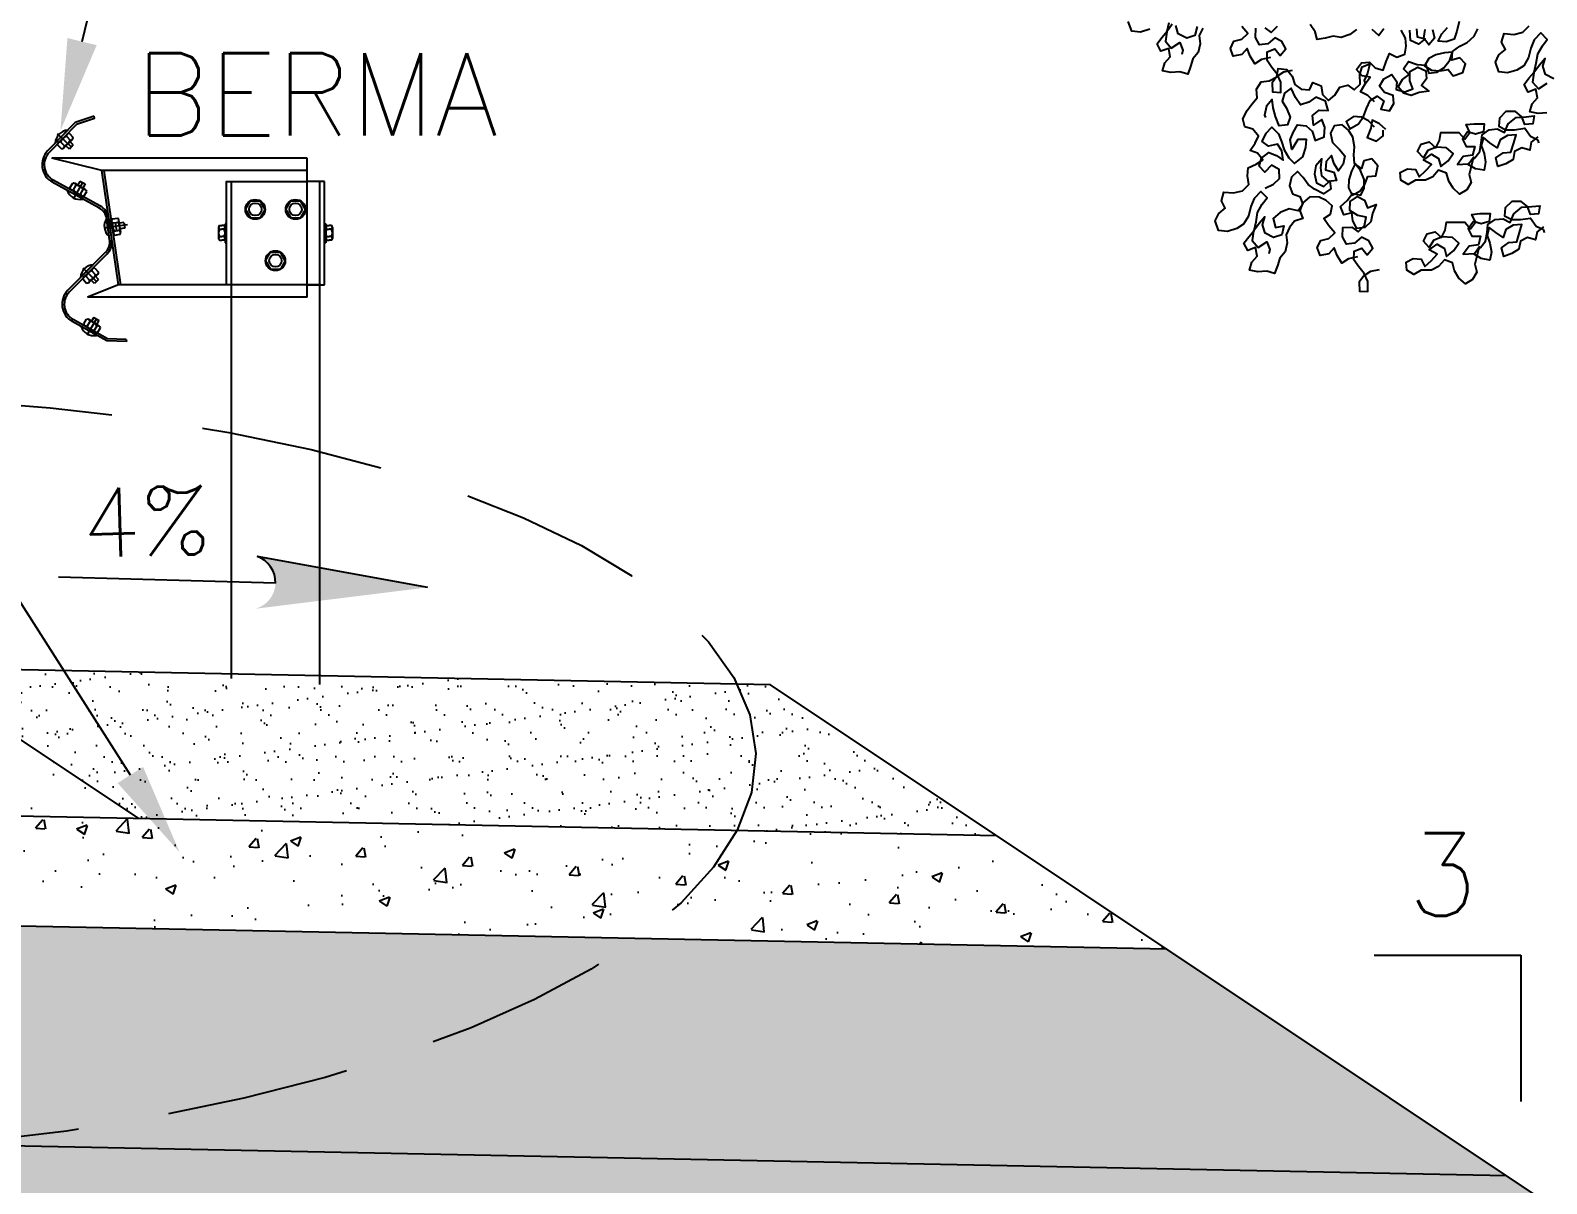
# Model space of a CAD drawing. Header units: metres. Extents: x 750563 to 756046, y 4495933 to 4497284.
# Drawn here: x 755741.642 to 755743.714, y 4496170.207 to 4496171.781 of the extents above; entities that cross this region are included whole.
import ezdxf
from ezdxf import colors
from ezdxf.entities.mleader import LeaderData, LeaderLine
from ezdxf.enums import TextEntityAlignment as Align
from ezdxf.math import Vec2, Vec3

# ---------------------------------------------------------------- set-up
doc = ezdxf.new("R2010")
doc.units = ezdxf.units.M
doc.linetypes.add('kv_TRAZOS', pattern=[0.75, 0.5, -0.25])
doc.layers.add('00_DETALLES', color=7, linetype='Continuous', true_color=0xe0f0d1)
for name, color, linetype in [('00_TEXTO DETALLES', 7, 'Continuous'), ('00_TEXTOS', 7, 'Continuous'), ('00_VISTO2', 3, 'Continuous'), ('00TRAMA251', 251, 'Continuous'), ('00TRAMA31', 31, 'Continuous'), ('00TRAMA32', 32, 'Continuous'), ('00TRAMA36', 36, 'Continuous')]:
    doc.layers.add(name, color=color, linetype=linetype)
doc.styles.get("Standard").update_dxf_attribs({"font": 'simplex.shx'})
pattern_1 = [(50, (755627.28968, 4495940.99381), (0.145747735, -0.01275127), [0.01524, -0.16764]), (355, (755627.28968, 4495940.99381), (-0.02819426, 0.15284531), [0.012192, -0.134112]), (100.451, (755627.30182, 4495940.99275), (0.117554, 0.14009335), [0.012952, -0.142472]), (46.1842, (755627.28968, 4495941.03445), (0.21686323, -0.03363386), [0.02286, -0.25146]), (96.6356, (755627.30775, 4495941.03165), (0.18992339, 0.19794044), [0.019428, -0.213708]), (351.184, (755627.28968, 4495941.03445), (0.18992368, 0.1979401), [0.018288, -0.201168]), (21, (755627.31, 4495941.02429), (0.121291904, -0.081812415), [0.01524, -0.16764]), (326, (755627.31, 4495941.0243), (0.04944162, 0.14735037), [0.012192, -0.134112]), (71.4514, (755627.3201, 4495941.01747), (0.17073319, 0.06553829), [0.012952, -0.142472]), (37.5, (755627.28968, 4495940.99381), (0.002470883, 0.067644031), [0, -0.1324864, 0, -0.136144, 0, -0.13462]), (7.5, (755627.28968, 4495940.99381), (0.05345573, 0.08014446), [0, -0.0776224, 0, -0.1294384, 0, -0.051308]), (327.5, (755627.244364, 4495940.99381), (0.108472476, -0.004582995), [0, -0.0508, 0, -0.158496, 0, -0.210312]), (317.5, (755627.22404, 4495940.99381), (0.118503345, 0.020341193), [0, -0.06604, 0, -0.1052576, 0, -0.149352])]

# ---------------------------------------------------------------- blocks, each defined once
blk = doc.blocks.new('Barrera')
at = {"layer": '00TRAMA251'}
for p, q in [((-0.0716, 0.747), (-0.0712, 0.75)), ((-0.0716, 0.747), (-0.0471, 0.7389)), ((-0.0712, 0.75), (-0.0455, 0.7415)), ((-0.0471, 0.7389), (-0.0098, 0.7007)), ((-0.0455, 0.7415), (-0.0077, 0.7028)), ((-0.0374, 0.7266), (-0.0426, 0.7212)), ((-0.04, 0.7081), (-0.0214, 0.7262)), ((-0.0182, 0.7134), (-0.035, 0.7309)), ((-0.0225, 0.714), (-0.0345, 0.7256)), ((-0.0427, 0.711), (-0.0383, 0.7152)), ((-0.0427, 0.711), (-0.0374, 0.7052)), ((-0.0295, 0.7067), (-0.0415, 0.7183)), ((-0.0334, 0.7227), (-0.0386, 0.7173)), ((-0.0374, 0.7052), (-0.0327, 0.7098)), ((-0.0254, 0.715), (-0.0306, 0.7096)), ((-0.0214, 0.7111), (-0.0265, 0.7057)), ((-0.3622, 0.6929), (-0.0135, 0.6929)), ((-0.3622, 0.6759), (-0.3622, 0.6929)), ((-0.0819, 0.6759), (-0.0135, 0.6929)), ((-0.3622, 0.6759), (-0.0819, 0.6759)), ((-0.3622, 0.5199), (-0.3622, 0.6759)), ((-0.1075, 0.5199), (-0.085, 0.6759)), ((-0.1044, 0.5199), (-0.0819, 0.6759)), ((-0.0792, 0.6278), (-0.0155, 0.6628)), ((-0.3859, 0.6609), (-0.3622, 0.6609)), ((-0.3859, 0.5199), (-0.3859, 0.6609)), ((-0.3789, 0.6609), (-0.3789, 0.5199)), ((-0.2589, 0.6609), (-0.3622, 0.6609)), ((-0.2589, 0.5199), (-0.2589, 0.6609)), ((-0.0777, 0.6251), (-0.014, 0.6602)), ((-0.0572, 0.6408), (-0.0611, 0.6472)), ((-0.0594, 0.6497), (-0.0452, 0.6584)), ((-0.0519, 0.6614), (-0.0589, 0.6578)), ((-0.0589, 0.6578), (-0.0557, 0.652)), ((-0.0525, 0.6437), (-0.0564, 0.6501)), ((-0.0559, 0.6371), (-0.0346, 0.6488)), ((-0.0554, 0.6596), (-0.0427, 0.637)), ((-0.0542, 0.6411), (-0.0399, 0.6498)), ((-0.0519, 0.6614), (-0.0489, 0.6561)), ((-0.043, 0.6494), (-0.0468, 0.6559)), ((-0.0382, 0.6523), (-0.0421, 0.6587)), ((-0.3599, 0.6229), (-0.3532, 0.6346)), ((-0.3599, 0.6229), (-0.3532, 0.6112)), ((-0.3397, 0.6346), (-0.3532, 0.6346)), ((-0.3329, 0.6229), (-0.3397, 0.6346)), ((-0.3329, 0.6229), (-0.3397, 0.6112)), ((-0.3049, 0.6229), (-0.2982, 0.6346)), ((-0.3049, 0.6229), (-0.2982, 0.6112)), ((-0.2847, 0.6346), (-0.2982, 0.6346)), ((-0.2779, 0.6229), (-0.2847, 0.6346)), ((-0.2779, 0.6229), (-0.2847, 0.6112)), ((-0.3955, 0.6008), (-0.3922, 0.6008)), ((-0.3888, 0.6008), (-0.3922, 0.6008)), ((-0.3877, 0.6034), (-0.3877, 0.5774)), ((-0.3859, 0.6034), (-0.3877, 0.6034)), ((-0.3859, 0.5774), (-0.3859, 0.6034)), ((-0.3397, 0.6112), (-0.3532, 0.6112)), ((-0.2847, 0.6112), (-0.2982, 0.6112)), ((-0.252, 0.5774), (-0.252, 0.6034)), ((-0.252, 0.6034), (-0.2502, 0.6034)), ((-0.2502, 0.6034), (-0.2502, 0.5774)), ((-0.249, 0.6008), (-0.2457, 0.6008)), ((-0.2423, 0.6008), (-0.2457, 0.6008)), ((-0.1168, 0.6019), (-0.0854, 0.5976)), ((-0.1117, 0.6051), (-0.1131, 0.5974)), ((-0.1117, 0.6051), (-0.1058, 0.6041)), ((-0.1075, 0.5919), (-0.1052, 0.6084)), ((-0.0968, 0.6044), (-0.1043, 0.6055)), ((-0.0961, 0.61), (-0.1035, 0.611)), ((-0.0999, 0.6054), (-0.102, 0.5935)), ((-0.0975, 0.5905), (-0.0951, 0.607)), ((-0.0914, 0.6101), (-0.0934, 0.5962)), ((-0.0911, 0.6052), (-0.0932, 0.6049)), ((-0.0917, 0.5863), (-0.0883, 0.6103)), ((-0.0891, 0.6049), (-0.0911, 0.6052)), ((-0.0884, 0.6097), (-0.0904, 0.5958)), ((-0.3967, 0.5983), (-0.3967, 0.5832)), ((-0.3955, 0.5958), (-0.3922, 0.5958)), ((-0.3955, 0.5858), (-0.3922, 0.5858)), ((-0.3955, 0.5807), (-0.3922, 0.5807)), ((-0.3888, 0.5958), (-0.3922, 0.5958)), ((-0.3888, 0.5858), (-0.3922, 0.5858)), ((-0.3888, 0.5807), (-0.3922, 0.5807)), ((-0.3877, 0.5983), (-0.3877, 0.5832)), ((-0.2502, 0.5983), (-0.2502, 0.5832)), ((-0.249, 0.5958), (-0.2457, 0.5958)), ((-0.249, 0.5858), (-0.2457, 0.5858)), ((-0.249, 0.5807), (-0.2457, 0.5807)), ((-0.2423, 0.5958), (-0.2457, 0.5958)), ((-0.2423, 0.5858), (-0.2457, 0.5858)), ((-0.2423, 0.5807), (-0.2457, 0.5807)), ((-0.2412, 0.5983), (-0.2412, 0.5832)), ((-0.1131, 0.5974), (-0.1069, 0.5963)), ((-0.0992, 0.5879), (-0.1066, 0.589)), ((-0.0984, 0.5934), (-0.1058, 0.5945)), ((-0.0955, 0.5814), (-0.0935, 0.5953)), ((-0.0929, 0.592), (-0.0948, 0.5929)), ((-0.0909, 0.5917), (-0.0929, 0.592)), ((-0.0924, 0.5819), (-0.0904, 0.5958)), ((-0.0854, 0.5976), (-0.09, 0.5983)), ((-0.3877, 0.5774), (-0.3859, 0.5774)), ((-0.3324, 0.5529), (-0.3257, 0.5646)), ((-0.3122, 0.5646), (-0.3257, 0.5646)), ((-0.3054, 0.5529), (-0.3122, 0.5646)), ((-0.2502, 0.5774), (-0.252, 0.5774)), ((-0.0886, 0.562), (-0.0374, 0.5103)), ((-0.0865, 0.5641), (-0.0353, 0.5125)), ((-0.3324, 0.5529), (-0.3257, 0.5412)), ((-0.3122, 0.5412), (-0.3257, 0.5412)), ((-0.3054, 0.5529), (-0.3122, 0.5412)), ((-0.0723, 0.5429), (-0.0774, 0.5374)), ((-0.0745, 0.5244), (-0.0563, 0.5429)), ((-0.0682, 0.5392), (-0.0733, 0.5337)), ((-0.0528, 0.5302), (-0.07, 0.5474)), ((-0.0571, 0.5307), (-0.0694, 0.542)), ((-0.3622, 0.5199), (-0.3859, 0.5199)), ((-0.3809, 0.5199), (-0.1044, 0.5199)), ((-0.3622, 0.5029), (-0.3622, 0.5199)), ((-0.2589, 0.5199), (-0.252, 0.5199)), ((-0.1044, 0.5199), (-0.0623, 0.5029)), ((-0.0772, 0.5273), (-0.073, 0.5316)), ((-0.0772, 0.5273), (-0.0718, 0.5216)), ((-0.064, 0.5233), (-0.0763, 0.5346)), ((-0.0718, 0.5216), (-0.0672, 0.5263)), ((-0.06, 0.5316), (-0.0651, 0.5261)), ((-0.0559, 0.5279), (-0.061, 0.5223)), ((-0.3622, 0.5029), (-0.0623, 0.5029)), ((-0.0893, 0.4463), (-0.0427, 0.4724)), ((-0.0885, 0.4433), (-0.0413, 0.4698)), ((-0.0759, 0.4547), (-0.0799, 0.4611)), ((-0.0782, 0.4637), (-0.064, 0.4725)), ((-0.0708, 0.4754), (-0.0777, 0.4717)), ((-0.0777, 0.4717), (-0.0745, 0.466)), ((-0.0712, 0.4577), (-0.0752, 0.464)), ((-0.0745, 0.4511), (-0.0534, 0.4631)), ((-0.0743, 0.4735), (-0.0613, 0.4511)), ((-0.0728, 0.4551), (-0.0587, 0.4639)), ((-0.0708, 0.4754), (-0.0678, 0.4702)), ((-0.0617, 0.4636), (-0.0657, 0.4699)), ((-0.057, 0.4665), (-0.061, 0.4729)), ((-0.1151, 0.4455), (-0.1155, 0.4424)), ((-0.1155, 0.4424), (-0.0885, 0.4433)), ((-0.1151, 0.4455), (-0.0893, 0.4463))]:
    blk.add_line(p, q, dxfattribs=at)
for points in [[(-0.252, 0.5199), (-0.252, 0.6609), (-0.2589, 0.6609)], [(-0.3789, 0.5199), (-0.3789, -0.0255)], [(-0.2589, -0.0174), (-0.2589, 0.5199)]]:
    blk.add_lwpolyline(points, dxfattribs=at)
at = {"layer": '00TRAMA251', "extrusion": (0, 0, -1)}
for centre, major_axis, start_param, end_param in [((-0.037, 0.723), (0.00255, 0.00255), -0.902014, 0.860014), ((-0.0364, 0.7128), (0.0129, 0.0129), -0.709727, 0.754499), ((-0.039, 0.7209), (0.00255, 0.00255), 2.239578, 4.001607), ((-0.0269, 0.7215), (0.00882, 0.00882), 2.657642, 3.583543), ((-0.0371, 0.7108), (-0.00882, 0.00882), 1.086845, 2.012747), ((-0.027, 0.7093), (0.00255, 0.00255), 2.239578, 4.001607), ((-0.025, 0.7114), (-0.00255, 0.00255), 0.668782, 2.43081), ((-0.0271, 0.6839), (0.017, 0.017), 0.012415, 1.85305), ((-0.0271, 0.6839), (0.0191, 0.0191), 0.012415, 1.85305), ((-0.0576, 0.6467), (-0.00255, 0.00255), 5.641836, 7.403865), ((-0.056, 0.6442), (-0.00255, 0.00255), 2.500244, 4.262272), ((-0.0458, 0.6434), (0.00882, 0.00882), 4.489103, 5.415005), ((-0.0517, 0.6548), (0.0129, 0.0129), 1.121735, 2.585961), ((-0.0535, 0.6561), (-0.00882, 0.00882), 2.918307, 3.844208), ((-0.0433, 0.6553), (0.00255, 0.00255), 4.07104, 5.833068), ((-0.0418, 0.6529), (-0.00255, 0.00255), 2.500244, 4.262272), ((-0.3464, 0.6229), (0.00955, 0.00955), 3.926991, 10.210176), ((-0.3464, 0.6229), (0.00601, 0.00601), 3.926991, 10.210176), ((-0.2914, 0.6229), (0.00955, 0.00955), 3.926991, 10.210176), ((-0.2914, 0.6229), (0.00601, 0.00601), 3.926991, 10.210176), ((-0.0676, 0.6067), (0.017, 0.017), 4.070108, 4.994643), ((-0.0676, 0.6067), (-0.0149, 0.0149), 5.640904, 6.565439), ((-0.3935, 0.5983), (-0.00228, 0.00228), 4.610001, 6.385573), ((-0.3909, 0.5983), (0.00228, 0.00228), -0.102388, 1.673184), ((-0.247, 0.5983), (-0.00228, 0.00228), 4.610001, 6.385573), ((-0.2444, 0.5983), (-0.00228, 0.00228), 1.468408, 3.243981), ((-0.094, 0.5984), (0.00882, 0.00882), 3.605133, 4.531034), ((-0.1016, 0.6079), (0.00255, 0.00255), 3.18707, 4.949098), ((-0.1087, 0.6005), (0.00882, 0.00882), 0.463541, 1.389442), ((-0.0987, 0.6075), (0.00255, 0.00255), 0.045477, 1.807505), ((-0.1034, 0.6002), (0.0129, 0.0129), 0.194378, 1.658604), ((-0.3859, 0.5908), (-0.00769, 0.00769), 5.019169, 5.976405), ((-0.3935, 0.5832), (0.00228, 0.00228), 3.039306, 4.814675), ((-0.3985, 0.5908), (0.00769, 0.00769), 0.30678, 1.264017), ((-0.3909, 0.5832), (-0.00228, 0.00228), 1.46851, 3.243879), ((-0.2394, 0.5908), (-0.00769, 0.00769), 5.019169, 5.976405), ((-0.247, 0.5832), (0.00228, 0.00228), 3.039306, 4.814675), ((-0.252, 0.5908), (0.00769, 0.00769), 0.30678, 1.264017), ((-0.2444, 0.5832), (-0.00228, 0.00228), 1.46851, 3.243879), ((-0.1039, 0.5914), (0.00255, 0.00255), 3.18707, 4.949098), ((-0.1011, 0.591), (0.00255, 0.00255), 0.045477, 1.807505), ((-0.0716, 0.5789), (-0.017, 0.017), 4.716369, 5.640904), ((-0.0716, 0.5789), (0.0149, 0.0149), 3.145572, 4.070108), ((-0.3189, 0.5529), (0.00955, 0.00955), 3.926991, 10.210176), ((-0.3189, 0.5529), (0.00601, 0.00601), 3.926991, 10.210176), ((-0.0718, 0.5394), (-0.00255, 0.00255), 0.648834, 2.410863), ((-0.071, 0.5292), (0.0129, 0.0129), -0.729674, 0.734552), ((-0.0717, 0.5272), (-0.00882, 0.00882), 1.066898, 1.992799), ((-0.0738, 0.5372), (0.00255, 0.00255), 2.219631, 3.981659), ((-0.0617, 0.5381), (-0.00882, 0.00882), 4.208491, 5.134392), ((-0.0615, 0.5259), (0.00255, 0.00255), 2.219631, 3.981659), ((-0.0595, 0.5281), (0.00255, 0.00255), -0.921962, 0.840066), ((-0.0545, 0.4934), (0.017, 0.017), 0.00398, 1.844615), ((-0.0545, 0.4934), (0.0191, 0.0191), 0.00398, 1.844615), ((-0.0763, 0.4606), (0.00255, 0.00255), 4.058535, 5.820563), ((-0.0748, 0.4581), (0.00255, 0.00255), 0.916942, 2.678971), ((-0.0645, 0.4575), (-0.00882, 0.00882), 6.047395, 6.973296), ((-0.0706, 0.4688), (-0.0129, 0.0129), 2.680026, 4.144252), ((-0.0724, 0.4701), (-0.00882, 0.00882), 2.905802, 3.831703), ((-0.0621, 0.4694), (-0.00255, 0.00255), 5.629331, 7.39136), ((-0.0606, 0.467), (0.00255, 0.00255), 0.916942, 2.678971)]:
    blk.add_ellipse(centre, major_axis=major_axis, ratio=1, start_param=start_param, end_param=end_param, dxfattribs=at)
blk = doc.blocks.new('Arbol21')
for points in [[(2.1078, 3.9768), (2.1383, 3.9692), (2.1617, 3.9545), (2.1773, 3.9812), (2.1874, 4.0075), (2.2057, 3.9868), (2.2349, 3.9814), (2.245, 4.0077), (2.2331, 4.0322), (2.2059, 4.0389), (2.1855, 4.0584), (2.2058, 4.0821)], [(2.3393, 4.0761), (2.3513, 4.0516), (2.348, 4.0236), (2.3548, 3.9931), (2.3731, 3.9724), (2.3808, 3.9453), (2.3906, 3.9195), (2.4177, 3.9272), (2.4478, 3.9251), (2.4762, 3.9307), (2.4685, 3.9578), (2.4502, 3.9785), (2.4556, 4.0078), (2.482, 3.9977), (2.4954, 4.0232), (2.4793, 4.0452), (2.461, 4.0659), (2.4541, 4.0964)], [(2.5203, 4.0728), (2.5521, 4.0632), (2.5818, 4.0666), (2.5936, 4.0997)], [(1.1638, 3.7881), (1.1938, 3.786), (1.2222, 3.7916), (1.2145, 3.8187), (1.1962, 3.8394), (1.2017, 3.8687), (1.228, 3.8586), (1.2415, 3.8841), (1.2253, 3.906), (1.207, 3.9268), (1.2002, 3.9573), (1.1954, 3.989), (1.1788, 4.0165), (1.1627, 4.0385), (1.1842, 4.0602), (1.2072, 4.0365), (1.2183, 4.0086), (1.2264, 3.976), (1.243, 3.9485), (1.2663, 3.9337), (1.2982, 3.924), (1.3278, 3.9275), (1.3396, 3.9606), (1.3277, 3.9852), (1.3052, 4.0033), (1.3186, 4.0288), (1.3097, 4.058), (1.2766, 4.0554), (1.2461, 4.0629), (1.2244, 4.0845)], [(1.753, 3.8248), (1.7753, 3.8471), (1.8, 3.8595), (1.7851, 3.8866), (1.7678, 3.9089), (1.795, 3.9138), (1.8147, 3.9361), (1.7974, 3.9583), (1.7702, 3.9608), (1.7505, 3.941), (1.7233, 3.9335), (1.7134, 3.9632), (1.701, 3.9904), (1.6763, 3.978), (1.6491, 3.9878), (1.6441, 4.015), (1.6466, 4.0422), (1.6614, 4.0694)], [(1.7207, 4.0744), (1.738, 4.0522), (1.7602, 4.072)], [(1.8146, 4.072), (1.8368, 4.0547), (1.8665, 4.0449), (1.8937, 4.0498), (1.9209, 4.0424), (1.9481, 4.0375), (1.9555, 4.0647), (1.9727, 4.0894)], [(2.0337, 3.9321), (2.063, 3.9266), (2.0863, 3.9119), (2.1025, 3.8899), (2.1005, 3.8598), (2.0729, 3.8576), (2.0724, 3.8919), (2.0846, 3.9195), (2.1028, 3.942), (2.1197, 3.9666), (2.1196, 3.9955), (2.0933, 4.0056), (2.0751, 3.983), (2.0556, 4.0059), (2.0691, 4.0313), (2.0936, 4.0433), (2.1174, 4.023), (2.1454, 4.0197), (2.1589, 4.0451), (2.1575, 4.0761)], [(2.1274, 4.0781), (2.1054, 4.062), (2.0838, 4.0835)], [(2.3588, 4.0821), (2.3657, 4.0516), (2.3941, 4.0428), (2.4229, 4.0573), (2.4317, 4.0857)], [(2.4436, 4.09), (2.4623, 4.0638), (2.467, 4.032), (2.4467, 4.0082), (2.4174, 4.028), (2.4073, 4.0017), (2.4108, 3.9865)], [(1.1401, 3.9037), (1.1689, 3.9182), (1.1777, 3.9466), (1.17, 3.9737), (1.1896, 3.9509), (1.2083, 3.9246), (1.2131, 3.8929), (1.1928, 3.8691), (1.1635, 3.8889)], [(1.7531, 3.7383), (1.7729, 3.7606), (1.7976, 3.773), (1.8247, 3.7755), (1.8495, 3.7582), (1.8371, 3.7335), (1.8075, 3.7507), (1.7901, 3.7754), (1.7802, 3.8026), (1.7679, 3.8298), (1.7431, 3.8446), (1.7209, 3.8273), (1.7308, 3.8001), (1.7012, 3.7951), (1.6863, 3.8198), (1.6888, 3.847), (1.7184, 3.8569), (1.7357, 3.8792), (1.7208, 3.9039), (1.6936, 3.9187), (1.6764, 3.894), (1.6789, 3.8668), (1.6492, 3.8593), (1.622, 3.8692), (1.6319, 3.8964), (1.6318, 3.9285), (1.6047, 3.9433), (1.5775, 3.9309), (1.575, 3.9037), (1.5924, 3.8815), (1.5677, 3.8617), (1.5998, 3.8568), (1.627, 3.847), (1.6542, 3.8544), (1.6714, 3.8766), (1.6566, 3.9013), (1.6343, 3.9186), (1.6541, 3.9384), (1.6368, 3.9631), (1.6071, 3.9532), (1.5775, 3.9507), (1.5676, 3.9235), (1.5404, 3.926), (1.5157, 3.9408), (1.4959, 3.9679), (1.486, 3.9951), (1.5132, 3.9927), (1.5428, 3.9853), (1.5676, 3.9729), (1.5824, 3.9482), (1.5577, 3.9334), (1.5281, 3.9309), (1.5009, 3.9358), (1.4836, 3.9135), (1.4515, 3.9259), (1.4415, 3.9555), (1.4613, 3.9753), (1.4885, 3.9679), (1.486, 3.9976), (1.4613, 4.0148), (1.4365, 4.0272), (1.4118, 4.0494), (1.3994, 4.0741)], [(1.4637, 4.0989), (1.4711, 4.0667), (1.481, 4.0396), (1.5082, 4.0297), (1.5354, 4.0322), (1.523, 4.0569), (1.5032, 4.0791)], [(1.5551, 4.0718), (1.5477, 4.0421), (1.5675, 4.0199), (1.5848, 4.0421), (1.5798, 4.0718)], [(1.6095, 4.0743), (1.607, 4.0471), (1.5799, 4.0397), (1.6021, 4.0224), (1.6293, 4.0348), (1.6317, 4.0694)], [(1.8109, 3.2967), (1.8414, 3.2892), (1.8648, 3.2744), (1.8804, 3.3011), (1.8905, 3.3274), (1.9088, 3.3067), (1.938, 3.3013), (1.9481, 3.3276), (1.9362, 3.3522), (1.909, 3.3589), (1.8887, 3.3783), (1.9089, 3.4021), (1.9258, 3.4267), (1.9025, 3.4415), (1.8969, 3.4699), (1.9176, 3.4881), (1.9421, 3.5001), (1.9731, 3.5014), (1.9982, 3.479), (2.008, 3.4532), (1.9979, 3.4269), (2.0263, 3.4181), (2.0425, 3.3961), (2.0544, 3.3715), (2.0511, 3.3436), (2.0579, 3.3131), (2.0762, 3.2923), (2.0839, 3.2652), (2.0937, 3.2394), (2.1208, 3.2471), (2.1509, 3.2451), (2.1793, 3.2507), (2.1716, 3.2778), (2.1533, 3.2985), (2.1588, 3.3277), (2.1851, 3.3176), (2.1986, 3.3431), (2.1824, 3.3651), (2.1641, 3.3858), (2.1572, 3.4163), (2.1525, 3.4481), (2.1359, 3.4756), (2.1197, 3.4976), (2.1413, 3.5193), (2.1642, 3.4956), (2.1753, 3.4676), (2.1835, 3.435), (2.2001, 3.4075), (2.2234, 3.3928), (2.2552, 3.3831), (2.2849, 3.3866), (2.2967, 3.4197), (2.2847, 3.4442), (2.2622, 3.4624), (2.2757, 3.4878), (2.2667, 3.5171), (2.2337, 3.5144), (2.2032, 3.522), (2.1815, 3.5435), (2.1869, 3.5728), (2.1847, 3.6003), (2.1571, 3.6125), (2.1338, 3.6273), (2.152, 3.6498), (2.1778, 3.6596), (2.1603, 3.6838), (2.1484, 3.7083), (2.1687, 3.7321), (2.1958, 3.7398), (2.2025, 3.7669), (2.188, 3.7957), (2.1718, 3.8177), (2.1536, 3.8384), (2.1556, 3.8685), (2.1403, 3.8939), (2.1123, 3.8972), (2.0868, 3.9107), (2.0812, 3.9391), (2.0516, 3.9356), (2.0334, 3.9131), (2.0246, 3.8847), (2.0026, 3.8685), (1.9751, 3.8663), (1.9631, 3.8909), (1.9352, 3.8798), (1.9298, 3.8505), (1.9103, 3.8301), (1.8878, 3.8483), (1.8712, 3.8758), (1.8441, 3.8825), (1.8221, 3.8664), (1.8017, 3.8858), (1.8024, 3.918), (1.7947, 3.9451), (1.7684, 3.9552), (1.7766, 3.9226), (1.7885, 3.898), (1.7839, 3.8866)], [(2.126, 3.5302), (2.0971, 3.5446), (2.0768, 3.564), (2.0788, 3.5941), (2.1042, 3.6094), (2.1271, 3.5858), (2.1466, 3.6062), (2.1389, 3.6333), (2.113, 3.6523), (2.0871, 3.6424), (2.0651, 3.6263), (2.0693, 3.6577), (2.0841, 3.681), (2.1146, 3.6735), (2.1366, 3.6896), (2.1221, 3.7184), (2.1038, 3.7391), (2.0802, 3.7162), (2.0701, 3.6899), (2.0612, 3.6614), (2.0456, 3.6347), (2.0262, 3.6143), (1.9977, 3.6375), (1.9875, 3.6689), (1.9853, 3.6964), (2.0141, 3.6965), (2.0345, 3.6626), (2.0408, 3.6953), (2.031, 3.7211), (2.0157, 3.7465), (1.986, 3.743), (1.9653, 3.7248), (1.9556, 3.6929), (1.9246, 3.706), (1.922, 3.7391), (1.9321, 3.7654), (1.9614, 3.7455), (1.9643, 3.779), (1.9418, 3.7972), (1.9108, 3.7958), (1.9205, 3.8276), (1.9527, 3.8413), (1.9773, 3.8244), (2.0057, 3.8156), (2.0226, 3.8402), (2.0378, 3.8724), (2.0603, 3.8543), (2.068, 3.8272), (2.0532, 3.8038), (2.0402, 3.7729), (2.05, 3.747), (2.078, 3.7437), (2.091, 3.7747), (2.0986, 3.8052), (2.1019, 3.8332), (2.1214, 3.8104), (2.1283, 3.7799), (2.1245, 3.7718)], [(1.1951, 3.7053), (1.2174, 3.688), (1.2224, 3.6608), (1.2495, 3.6683), (1.2743, 3.656), (1.2792, 3.6288), (1.304, 3.614), (1.3312, 3.6041), (1.3385, 3.6338), (1.3138, 3.651), (1.2866, 3.6535), (1.2767, 3.6856), (1.2693, 3.7128), (1.2989, 3.7103), (1.3237, 3.6955), (1.3336, 3.6684), (1.3583, 3.6857), (1.3805, 3.703), (1.3879, 3.6758), (1.3781, 3.6486), (1.3732, 3.619), (1.3781, 3.5918), (1.4078, 3.5968), (1.4325, 3.6116), (1.4152, 3.6363), (1.43, 3.577), (1.4226, 3.5498), (1.4375, 3.5251), (1.4622, 3.5103), (1.4844, 3.5301), (1.4992, 3.5548), (1.5066, 3.582), (1.5338, 3.5919), (1.5536, 3.5697), (1.5783, 3.5574), (1.6129, 3.5574), (1.6376, 3.5426), (1.6623, 3.5575), (1.6648, 3.5846), (1.6401, 3.597), (1.6129, 3.5945), (1.6006, 3.5698), (1.5783, 3.5895), (1.5585, 3.6117), (1.5857, 3.6266), (1.5585, 3.6463), (1.5338, 3.6315), (1.5264, 3.6043), (1.5017, 3.624), (1.4843, 3.6487), (1.5066, 3.6685), (1.5412, 3.671), (1.5708, 3.6587), (1.5857, 3.634), (1.6054, 3.6563), (1.593, 3.681), (1.5658, 3.6883), (1.5436, 3.6686), (1.5312, 3.6933), (1.5263, 3.7204), (1.4645, 3.7204), (1.4447, 3.6981), (1.4274, 3.7203), (1.4398, 3.7475), (1.4126, 3.75), (1.378, 3.75), (1.3805, 3.7228), (1.4077, 3.7154), (1.4348, 3.7228), (1.4522, 3.6981), (1.4398, 3.6734), (1.4102, 3.6734), (1.4176, 3.6437), (1.4497, 3.6388), (1.4695, 3.6117), (1.4325, 3.6141), (1.4102, 3.6338), (1.3929, 3.6561), (1.3879, 3.6857), (1.3854, 3.7129), (1.3607, 3.7302), (1.3335, 3.7326), (1.3088, 3.7202), (1.2964, 3.7499), (1.2692, 3.7721), (1.2346, 3.7745), (1.2074, 3.777), (1.2124, 3.7498), (1.2396, 3.7474), (1.2495, 3.7746), (1.2717, 3.7919), (1.3038, 3.7919), (1.3261, 3.7697), (1.3286, 3.7425), (1.3039, 3.7301), (1.2742, 3.7301), (1.2396, 3.735), (1.2199, 3.7078), (1.1952, 3.6954), (1.1927, 3.6855)], [(1.7136, 3.7309), (1.7358, 3.7507), (1.7605, 3.7631), (1.7655, 3.7359), (1.7779, 3.7038), (1.7457, 3.6914), (1.7235, 3.7087), (1.7235, 3.7284)], [(1.7368, 3.252), (1.7661, 3.2466), (1.7895, 3.2318), (1.8056, 3.2098), (1.8036, 3.1797), (1.776, 3.1775), (1.7755, 3.2119), (1.7877, 3.2394), (1.8059, 3.262), (1.8228, 3.2866), (1.8227, 3.3154), (1.7964, 3.3255), (1.7782, 3.303), (1.7587, 3.3258), (1.7722, 3.3513), (1.7967, 3.3632), (1.8205, 3.3429), (1.8485, 3.3396), (1.862, 3.3651), (1.8606, 3.396), (1.8305, 3.3981), (1.8085, 3.3819), (1.7869, 3.4035), (1.7813, 3.4318), (1.8097, 3.4374), (1.8372, 3.454), (1.8358, 3.485), (1.8112, 3.5018), (1.7866, 3.4899), (1.7765, 3.4636), (1.7468, 3.4745), (1.7592, 3.4445), (1.7648, 3.4161), (1.7852, 3.3967), (1.8132, 3.3934), (1.8267, 3.4188), (1.83, 3.4468), (1.8571, 3.4401), (1.8693, 3.4677), (1.8456, 3.488), (1.8281, 3.5121), (1.7997, 3.5065), (1.7878, 3.531), (1.7877, 3.5598), (1.8008, 3.5908), (1.8189, 3.6133), (1.8309, 3.5888), (1.8399, 3.5596), (1.842, 3.532), (1.8286, 3.5066), (1.8031, 3.52), (1.7856, 3.5442), (1.7758, 3.57), (1.7478, 3.5733), (1.7418, 3.6072), (1.7621, 3.631), (1.7892, 3.6243), (1.7969, 3.5972), (1.8211, 3.6146), (1.8231, 3.6447), (1.8209, 3.6722), (1.8272, 3.7049), (1.8419, 3.7282), (1.8627, 3.7465), (1.8906, 3.7432), (1.9026, 3.7187), (1.8963, 3.686), (1.8726, 3.6631), (1.8545, 3.6405), (1.8601, 3.6122), (1.8762, 3.5902), (1.891, 3.6135), (1.8998, 3.6419), (1.9181, 3.6212), (1.9203, 3.5937), (1.8911, 3.5847), (1.8822, 3.5563), (1.9102, 3.553), (1.9331, 3.5725), (1.9364, 3.6005), (1.9329, 3.6302), (1.9525, 3.6073), (1.958, 3.579), (1.9505, 3.5484), (1.9259, 3.5365), (1.9056, 3.5559), (1.9022, 3.5279), (1.9269, 3.5111), (1.9578, 3.5268), (1.9798, 3.543), (1.9966, 3.5676), (2.0161, 3.588), (2.0365, 3.5686), (2.0433, 3.5381), (2.0332, 3.5118), (2.0074, 3.5019), (1.9973, 3.4756), (2.0135, 3.4537), (2.044, 3.4605), (2.0749, 3.4475), (2.0987, 3.4272), (2.0912, 3.3966), (2.0619, 3.4021), (2.0688, 3.3716), (2.0972, 3.3628), (2.126, 3.3772), (2.1348, 3.4057), (2.1271, 3.4328), (2.1467, 3.4099), (2.1654, 3.3837), (2.1701, 3.3519), (2.1499, 3.3281), (2.1206, 3.348), (2.1105, 3.3217), (2.1139, 3.3064)], [(1.1754, 3.3991), (1.1977, 3.3818), (1.2026, 3.3546), (1.2298, 3.362), (1.2545, 3.3497), (1.2595, 3.3225), (1.2842, 3.3077), (1.3114, 3.2979), (1.3188, 3.3275), (1.2941, 3.3448), (1.2669, 3.3472), (1.257, 3.3794), (1.2495, 3.4065), (1.2792, 3.4041), (1.3039, 3.3893), (1.3138, 3.3621), (1.3385, 3.3794), (1.3608, 3.3967), (1.3682, 3.3696), (1.3583, 3.3424), (1.3534, 3.3127), (1.3584, 3.2855), (1.388, 3.2905), (1.4127, 3.3054), (1.3954, 3.3301), (1.4103, 3.2708), (1.4029, 3.2436), (1.4178, 3.2189), (1.4425, 3.2041), (1.4647, 3.2239), (1.4795, 3.2486), (1.4869, 3.2758), (1.5141, 3.2857), (1.5339, 3.2635), (1.5586, 3.2511), (1.5932, 3.2512), (1.6179, 3.2364), (1.6426, 3.2512), (1.6451, 3.2784), (1.6203, 3.2907), (1.5932, 3.2882), (1.5808, 3.2635), (1.5586, 3.2833), (1.5388, 3.3055), (1.5659, 3.3203), (1.5387, 3.3401), (1.514, 3.3252), (1.5067, 3.298), (1.4819, 3.3178), (1.4646, 3.3425), (1.4868, 3.3623), (1.5214, 3.3648), (1.5511, 3.3524), (1.5659, 3.3277), (1.5857, 3.35), (1.5733, 3.3747), (1.5461, 3.3821), (1.5239, 3.3623), (1.5115, 3.387), (1.5065, 3.4142), (1.4448, 3.4141), (1.425, 3.3919), (1.4077, 3.4141), (1.42, 3.4413), (1.3928, 3.4437), (1.3582, 3.4437), (1.3607, 3.4165), (1.3879, 3.4091), (1.4151, 3.4166), (1.4324, 3.3919), (1.4201, 3.3671), (1.3904, 3.3671), (1.3979, 3.3375), (1.43, 3.3326), (1.4498, 3.3054), (1.4127, 3.3078), (1.3905, 3.3276), (1.3732, 3.3498), (1.3682, 3.3795), (1.3657, 3.4066), (1.341, 3.4239), (1.3138, 3.4264), (1.2891, 3.414), (1.2767, 3.4436), (1.2495, 3.4658), (1.2149, 3.4683), (1.1877, 3.4707), (1.1927, 3.4435), (1.2199, 3.4411), (1.2297, 3.4683), (1.2519, 3.4856), (1.2841, 3.4856), (1.3063, 3.4634), (1.3088, 3.4362), (1.2841, 3.4239), (1.2545, 3.4238), (1.2199, 3.4287), (1.2001, 3.4015), (1.1754, 3.3892), (1.173, 3.3793)]]:
    blk.add_lwpolyline(points)

msp = doc.modelspace()

# ---------------------------------------------------------------- hatches: boundary and pattern name
at = {"layer": '00_TEXTOS'}
msp.add_hatch(color=256, dxfattribs=at).paths.add_polyline_path([(755741.95213, 4496171.06294, -0.3282621), (755741.97736, 4496171.02656, -0.3282621), (755741.95013, 4496170.99165), (755742.18533, 4496171.02073)])
at = {"layer": '00TRAMA251'}
h = msp.add_hatch(dxfattribs=at)
h.set_pattern_fill('AR-SAND', color=256, scale=0.001, style=0)
h.set_pattern_definition([(37.5, (755569.848755, 4496163.985406), (-0.001600031, 0.048941324), [0, -0.038608, 0, -0.04318, 0, -0.041275]), (7.5, (755569.848755, 4496163.985406), (0.044952328, 0.07168251), [0, -0.020828, 0, -0.034798, 0, -0.013335]), (327.5, (755569.817513, 4496163.985406), (0.079099237, 0.000143718), [0, -0.0127, 0, -0.04572, 0, -0.05969]), (317.5, (755569.81751, 4496163.985406), (0.076355645, 0.022292932), [0, -0.00635, 0, -0.029972, 0, -0.03429])])
h.paths.add_polyline_path([(755741.35836, 4496170.91385), (755741.40836, 4496170.86284), (755741.55836, 4496170.85984), (755741.79036, 4496170.70517), (755742.96274, 4496170.68172), (755742.6534, 4496170.88794)])
h = msp.add_hatch(dxfattribs=at)
h.set_pattern_fill('AR-CONC', color=256, scale=0.003, style=0)
h.set_pattern_definition([(50, (755421.17538, 4496162.71067), (0.546554, -0.04781726), [0.05715, -0.62865]), (355, (755421.1754, 4496162.71067), (-0.1057285, 0.5731699), [0.04572, -0.50292]), (100.451, (755421.2209, 4496162.7067), (0.4408275, 0.5253501), [0.04857, -0.53427]), (46.1842, (755421.1754, 4496162.8631), (0.8132371, -0.126127), [0.085725, -0.942975]), (96.6356, (755421.24315, 4496162.85256), (0.7122127, 0.7422767), [0.072855, -0.801405]), (351.184, (755421.1754, 4496162.8631), (0.7122138, 0.7422754), [0.06858, -0.75438]), (21, (755421.25158, 4496162.82497), (0.45484464, -0.30679656), [0.05715, -0.62865]), (326, (755421.2516, 4496162.82497), (0.1854061, 0.5525639), [0.04572, -0.50292]), (71.4514, (755421.2895, 4496162.7994), (0.6402495, 0.2457686), [0.04857, -0.53427]), (37.5, (755421.17538, 4496162.71067), (0.00926581, 0.25366512), [0, -0.496824, 0, -0.51054, 0, -0.504825]), (7.5, (755421.17538, 4496162.71067), (0.20045899, 0.30054172), [0, -0.291084, 0, -0.485394, 0, -0.192405]), (327.5, (755421.00545, 4496162.71067), (0.40677179, -0.01718623), [0, -0.1905, 0, -0.59436, 0, -0.78867]), (317.5, (755420.92925, 4496162.71067), (0.44438754, 0.07627947), [0, -0.24765, 0, -0.394716, 0, -0.56007])])
h.paths.add_polyline_path([(755729.52197, 4496170.52705), (755729.05796, 4496170.21771), (755736.35836, 4496170.36372), (755743.65876, 4496170.21771), (755743.19475, 4496170.52705), (755736.35836, 4496170.66378)])
at = {"layer": '00TRAMA31'}
h = msp.add_hatch(dxfattribs=at)
h.set_pattern_fill('AR-CONC', color=256, scale=0.002, style=0)
h.set_pattern_definition([(50, (755728.59395, 4496169.90837), (0.3643693, -0.031878), [0.0381, -0.4191]), (355, (755728.59395, 4496169.90837), (-0.070486, 0.382113), [0.03048, -0.33528]), (100.451, (755728.6243, 4496169.9057), (0.293885, 0.350233), [0.03238, -0.35618]), (46.1842, (755728.59395, 4496170.00997), (0.542158, -0.084085), [0.05715, -0.62865]), (96.6356, (755728.6391, 4496170.00296), (0.474808, 0.494851), [0.04857, -0.53427]), (351.184, (755728.59395, 4496170.00997), (0.47481, 0.49485), [0.04572, -0.50292]), (21, (755728.64475, 4496169.98457), (0.30323, -0.204531), [0.0381, -0.4191]), (326, (755728.64475, 4496169.98457), (0.123604, 0.368376), [0.03048, -0.33528]), (71.4514, (755728.67, 4496169.96752), (0.426833, 0.163846), [0.03238, -0.35618]), (37.5, (755728.59395, 4496169.90837), (0.0061772, 0.1691101), [0, -0.331216, 0, -0.34036, 0, -0.33655]), (7.5, (755728.59395, 4496169.90837), (0.1336393, 0.2003611), [0, -0.194056, 0, -0.323596, 0, -0.12827]), (327.5, (755728.48066, 4496169.90837), (0.2711812, -0.0114575), [0, -0.127, 0, -0.39624, 0, -0.52578]), (317.5, (755728.42986, 4496169.90837), (0.2962584, 0.050853), [0, -0.1651, 0, -0.263144, 0, -0.37338])])
h.paths.add_polyline_path([(755729.05796, 4496170.21771), (755728.59395, 4496169.90837), (755736.35836, 4496170.06366), (755744.12277, 4496169.90837), (755743.65876, 4496170.21771), (755736.35836, 4496170.36372)])
at = {"layer": '00TRAMA32'}
h = msp.add_hatch(dxfattribs=at)
h.set_pattern_fill('AR-CONC', color=256, scale=0.0008, style=0)
h.set_pattern_definition(pattern_1)
h.paths.add_polyline_path([(755741.79036, 4496170.70517), (755741.55836, 4496170.85984), (755740.05836, 4496170.88984), (755740.15836, 4496170.78782), (755740.25836, 4496170.78582), (755740.30836, 4496170.73481)])
at = {"layer": '00TRAMA36'}
h = msp.add_hatch(dxfattribs=at)
h.set_pattern_fill('AR-CONC', color=256, scale=0.0008, style=0)
h.set_pattern_definition(pattern_1)
h.paths.add_polyline_path([(755743.19475, 4496170.52705), (755742.96274, 4496170.68172), (755740.30836, 4496170.73481), (755740.45836, 4496170.58178)])

# ---------------------------------------------------------------- linework, layer by layer
at = {"layer": '00_TEXTO DETALLES', "color": 2, "linetype": 'kv_TRAZOS', "ltscale": 0.5}
msp.add_ellipse((755741.27766, 4496170.76322), major_axis=(1.3556, 0.03078), ratio=0.3813063, dxfattribs=at)
at = {"layer": '00_TEXTOS', "flags": 128}
for points in [[(755742.18533, 4496171.02073), (755741.95213, 4496171.06294)], [(755741.97736, 4496171.02656), (755741.68087, 4496171.03487)], [(755743.47823, 4496170.5188), (755743.67823, 4496170.5188)], [(755743.67823, 4496170.5188), (755743.67823, 4496170.3188)]]:
    msp.add_lwpolyline(points, dxfattribs=at)
msp.add_lwpolyline([(755741.97736, 4496171.02656, 0.3282621), (755741.95213, 4496171.06294)], format="xyb", dxfattribs=at)
at = {"layer": '00_VISTO2'}
msp.add_line((755741.55836, 4496170.85984), (755741.79036, 4496170.70517), dxfattribs=at)
at = {"layer": '00_VISTO2', "flags": 128}
for points in [[(755742.6534, 4496170.88794), (755736.35836, 4496171.01385), (755730.06331, 4496170.88794)], [(755745.19134, 4496169.19599), (755742.6534, 4496170.88794)], [(755742.96274, 4496170.68172), (755740.30836, 4496170.73481)], [(755743.19475, 4496170.52705), (755736.35836, 4496170.66378), (755729.52197, 4496170.52705)], [(755743.65876, 4496170.21771), (755736.35836, 4496170.36372), (755729.05796, 4496170.21771)]]:
    msp.add_lwpolyline(points, dxfattribs=at)

# ---------------------------------------------------------------- block references
at = {"layer": '00_DETALLES', "xscale": -0.4000000000000057, "yscale": 0.4000000000000057, "zscale": 0.4}
msp.add_blockref('Arbol21', (755744.17962, 4496170.15347), dxfattribs=at)
at = {"layer": '00TRAMA251', "xscale": -1}
msp.add_blockref('Barrera', (755741.65836, 4496170.91385), dxfattribs=at)

# ---------------------------------------------------------------- texts
at = {"layer": '00_TEXTOS'}
msp.add_text('BERMA', height=0.1125, dxfattribs=at).set_placement((755742.03365, 4496171.69379), align=Align.MIDDLE_CENTER)
msp.add_text('4%%%', height=0.093748, rotation=1.60666, dxfattribs=at).set_placement((755741.71389, 4496171.06141))
msp.add_text('3', height=0.1125, dxfattribs=at).set_placement((755743.52331, 4496170.57258))

# ---------------------------------------------------------------- leaders
at = {"layer": '00_TEXTO DETALLES'}
ml = msp.add_multileader_mtext('Standard', dxfattribs=at)
ml.set_content('DETALLE FR01/FR11\\PO.C.17/2003', color=256)
ml.set_leader_properties()
ml.build(insert=Vec2(0, 0))
ml.multileader.update_dxf_attribs({"text_left_attachment_type": 5, "text_right_attachment_type": 5, "dogleg_length": 0, "arrow_head_size": 0.125})
ctx = ml.context
ctx.base_point, ctx.char_height, ctx.arrow_head_size, ctx.landing_gap_size, ctx.plane_origin = Vec3(755738.92664, 4496172.48591), 0.1125, 0.125, 0.05, Vec3(755736.84398, 4496161.28693)
ctx.left_attachment, ctx.right_attachment, ctx.text_align_type = 5, 5, 1
notes = []
notes.append((ctx, [(1, (1, 1, 0), (755740.68199, 4496172.48591), (-1, 0), 0, [(0, [(755741.84627, 4496170.65926)], 0, [])])]))
ctx.mtext.insert, ctx.mtext.alignment, ctx.mtext.line_spacing_style, ctx.mtext.flow_direction = Vec3(755739.78824, 4496172.82341), 2, 2, 5
at = {"layer": '00_TEXTOS'}
ml = msp.add_multileader_mtext('Standard', dxfattribs=at)
ml.set_content('B.M. N2,A,W4,1.3 \\PO B.M. H1,A,W4,1.3\\PVER TABLA(*)', color=256)
ml.set_leader_properties()
ml.build(insert=Vec2(0, 0))
ml.multileader.update_dxf_attribs({"text_left_attachment_type": 5, "text_right_attachment_type": 5, "dogleg_length": 0, "arrow_head_size": 0.125})
ctx = ml.context
ctx.base_point, ctx.char_height, ctx.arrow_head_size, ctx.landing_gap_size, ctx.plane_origin = Vec3(755740.3539, 4496173.17543), 0.1125, 0.125, 0.05, Vec3(755739.62574, 4496169.79888)
ctx.left_attachment, ctx.right_attachment, ctx.text_align_type = 5, 5, 1
notes.append((ctx, [(1, (1, 1, 0), (755742.05569, 4496173.17543), (-1, 0), 0, [(0, [(755741.68358, 4496171.6443)], 0, [])])]))
ctx.mtext.insert, ctx.mtext.alignment, ctx.mtext.line_spacing_style, ctx.mtext.flow_direction = Vec3(755741.18337, 4496173.70043), 2, 2, 5
for ctx, leaders in notes:
    for number, flags, end, landing, length, lines in leaders:
        leader = LeaderData()
        leader.index, (leader.has_last_leader_line, leader.has_dogleg_vector, leader.attachment_direction) = number, flags
        leader.last_leader_point, leader.dogleg_vector, leader.dogleg_length = Vec3(end), Vec3(landing), length
        for number, points, colour, breaks in lines:
            line = LeaderLine()
            line.index, line.vertices, line.color, line.breaks = number, Vec3.list(points), colors.encode_raw_color(colour), breaks
            leader.lines.append(line)
        ctx.leaders.append(leader)

doc.saveas('drawing.dxf')
